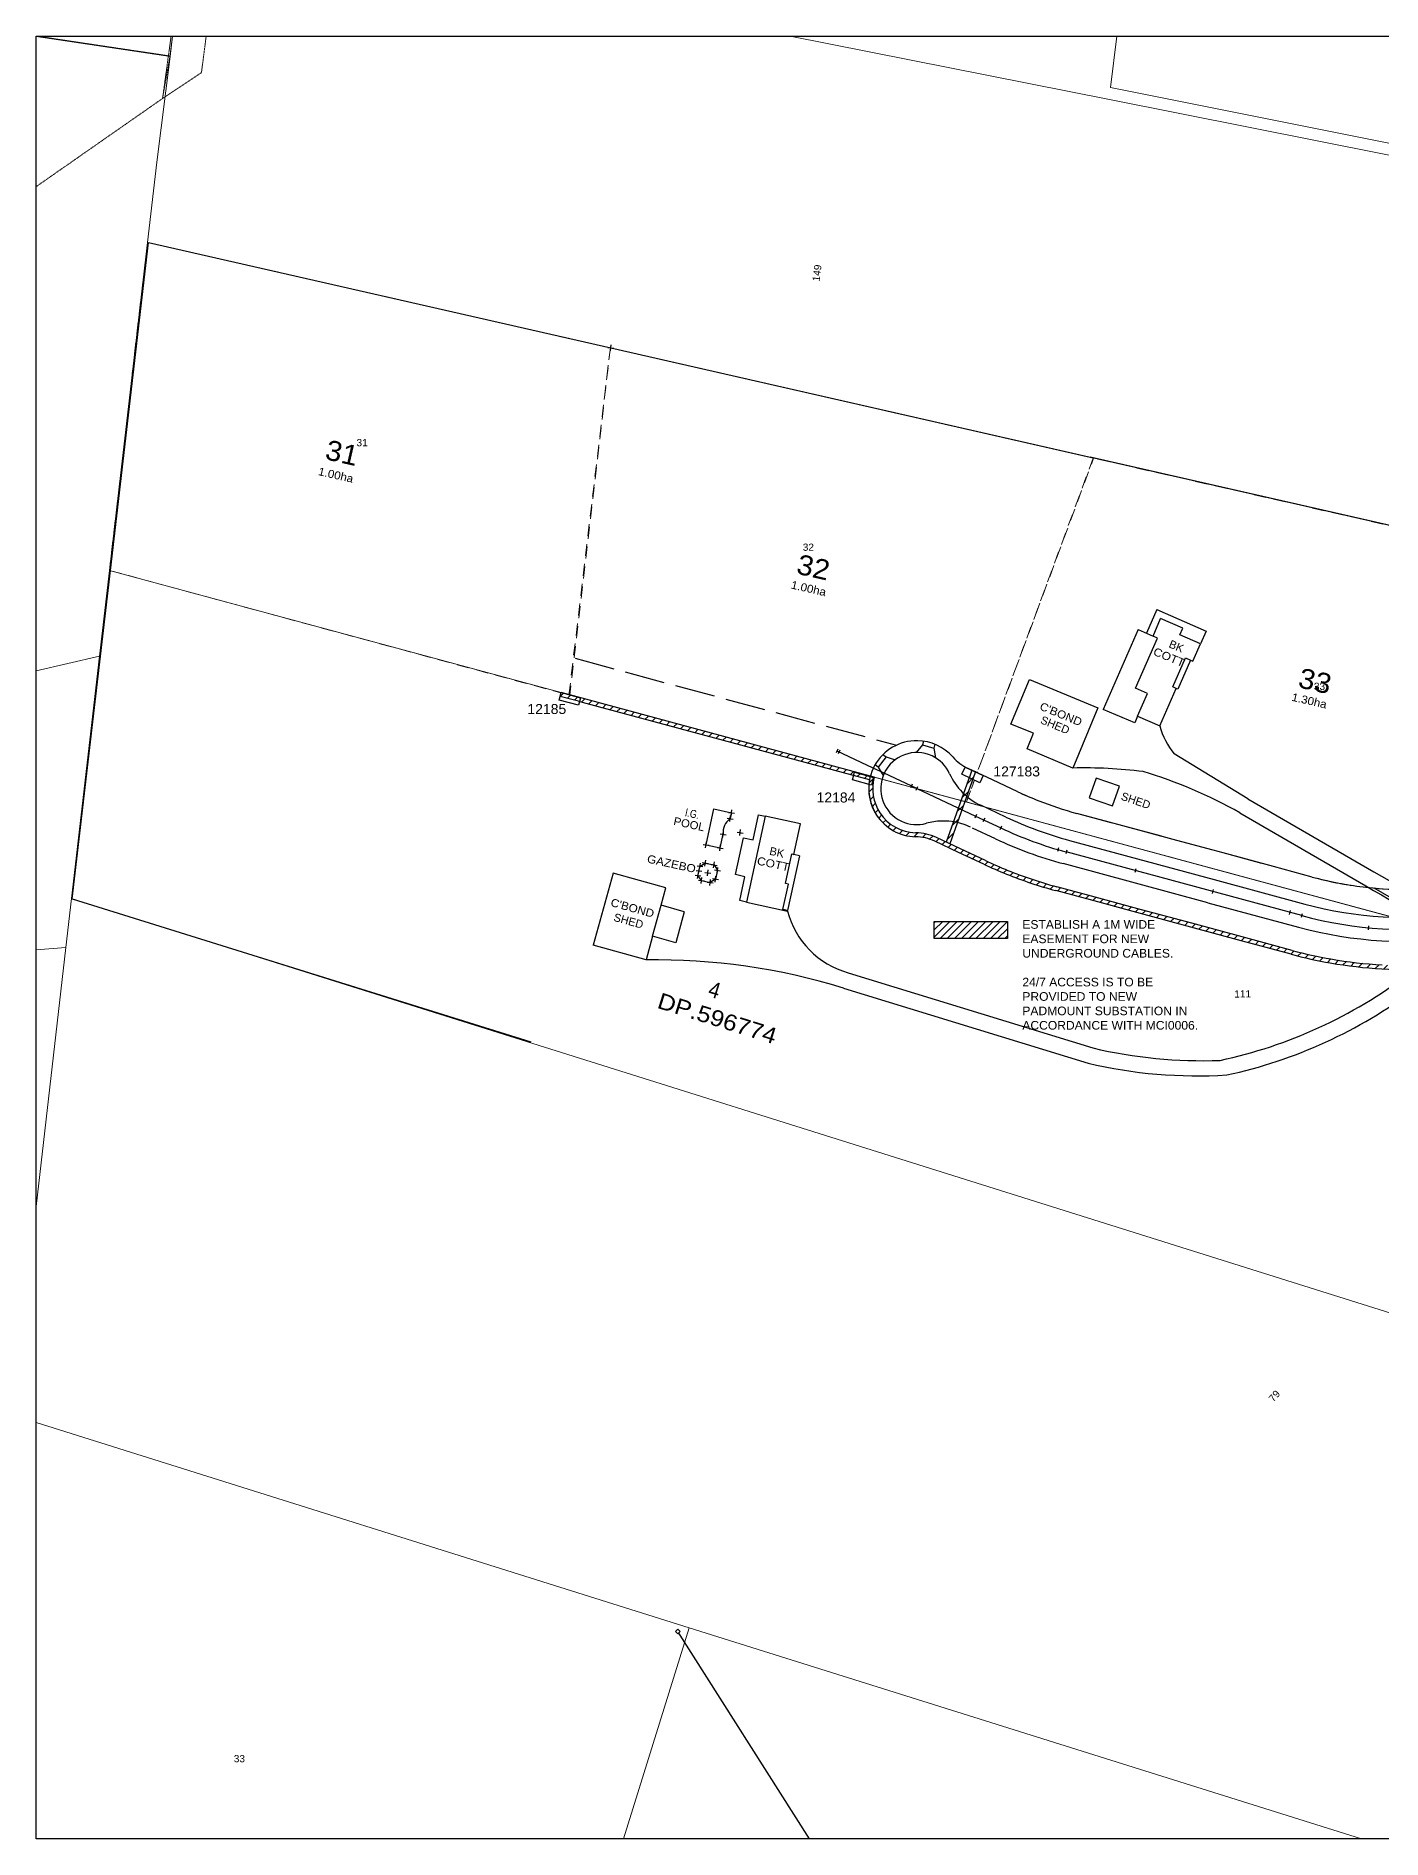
# Model space of a CAD drawing. Header units: metres. Extents: x 298182 to 303780, y 6252504 to 6254878.
# Drawn here: x 301948.2 to 302284.5, y 6252504.3 to 6252954.8 of the extents above; entities that cross this region are included whole.
import ezdxf
from ezdxf.enums import TextEntityAlignment as Align

# ---------------------------------------------------------------- set-up
doc = ezdxf.new("R2010")
doc.units = ezdxf.units.M
for name, pattern in [('Dash', [5, 3, -2]), ('HIDDEN', [0.375, 0.25, -0.125]), ('HIDDEN2', [0.1875, 0.125, -0.0625])]:
    doc.linetypes.add(name, pattern=pattern)
for name, color, linetype in [('_User Miscellaneous1', 7, 'Continuous'), ('_User Miscellaneous11', 7, 'Continuous'), ('_User Miscellaneous3', 7, 'Continuous'), ('_User Miscellaneous5', 7, 'Continuous'), ('_User Miscellaneous6', 7, 'Continuous'), ('_User Miscellaneous7', 7, 'Continuous'), ('_User Miscellaneous8', 7, 'Continuous'), ('_User Miscellaneous9', 7, 'Continuous'), ('Equip_LV_NEW', 7, 'Continuous'), ('Services_SP_EXT', 7, 'Continuous')]:
    doc.layers.add(name, color=color, linetype=linetype)
for name, color, linetype, lineweight in [('Cadastre Developer_SP_EXT', 7, 'Continuous', 5), ('Cadastre Land Parcels_SP_EXT', 7, 'Continuous', 5), ('Cadastre Other Property_SP_EXT', 7, 'HIDDEN', 5)]:
    doc.layers.add(name, color=color, linetype=linetype, lineweight=lineweight)
doc.styles.get("Standard").update_dxf_attribs({"font": 'arial.ttf'})

# ---------------------------------------------------------------- blocks, each defined once
blk = doc.blocks.new('CCP_EXT')
blk.add_wipeout([(0, 0.57), (0.57, 0), (0, -0.57), (-0.57, 0)])
blk.add_lwpolyline([(-0.57, 0), (0, 0.57), (0.57, 0), (0, -0.57), (-0.57, 0)])
at = {"flags": 1}
blk.add_attdef('Z', (0, 0), '', height=0.2, dxfattribs=at)
at = {"flags": 9}
for tag, p in [('CCP_TYPE', (0, 0)), ('CONSTRUCTED_VOLTAGE', (0, -0.2)), ('OPERATING_VOLTAGE', (0, -0.6)), ('ORIENTATION', (0, -0.8)), ('OWNED_BY', (0, -1)), ('STATE', (0, -1.8)), ('NO_PHASES', (0, -0.4)), ('USAGE', (0, -1.2)), ('LEGEND', (0, -1.4)), ('LIFE_SUPPORT', (0, -1.6)), ('NOTES', (0, -2))]:
    blk.add_attdef(tag, text='', height=0.2, dxfattribs=at).set_placement(p, align=Align.MIDDLE_LEFT)
blk = doc.blocks.new('*U122')
blk.add_wipeout([(3.89, 0.01), (0.75, -3.82), (-0.78, -2.56), (2.36, 1.27)])
at = {"lineweight": -3}
blk.add_lwpolyline([(3.89, 0.01), (0.75, -3.82), (-0.78, -2.56), (2.36, 1.27)], close=True, dxfattribs=at)
for tag, height, flags, p in [('ASSET_NUM', 2.5, 8, (2, 4)), ('STREET_CODE', 0.2, 9, (1.5, 2)), ('OWNED_BY', 0.2, 9, (1.5, 1.8)), ('OPERATED_BY', 0.2, 9, (1.5, 1.6)), ('STATE', 0.2, 9, (1.5, 1.2)), ('SUPPORT_TYPE', 0.2, 9, (1.5, 1)), ('SUBURB', 0.2, 9, (1.5, 0.2)), ('STREETNAME', 0.2, 9, (1.5, 0)), ('MAINTAINED_BY', 0.2, 9, (1.5, 1.4)), ('USAGE', 0.2, 9, (1.5, 0.8)), ('LEGEND', 0.2, 9, (1.5, 0.6)), ('PARENT', 0.2, 9, (1.5, 0.4)), ('Z', 0.2, 1, (1.5, -0.6)), ('LOCATION', 0.2, 9, (1.5, -0.2)), ('NOTES', 0.2, 9, (1.5, -0.4))]:
    blk.add_attdef(tag, text='', height=height, dxfattribs=dict(flags=flags)).set_placement(p, align=Align.MIDDLE_LEFT)
blk = doc.blocks.new('*U123')
blk.add_wipeout([(3.86, -0.46), (0.28, -3.88), (-1.09, -2.45), (2.49, 0.97)])
at = {"lineweight": -3}
blk.add_lwpolyline([(3.86, -0.46), (0.28, -3.88), (-1.09, -2.45), (2.49, 0.97)], close=True, dxfattribs=at)
for tag, height, flags, p in [('ASSET_NUM', 2.5, 8, (2, 4)), ('STREET_CODE', 0.2, 9, (1.5, 2)), ('OWNED_BY', 0.2, 9, (1.5, 1.8)), ('OPERATED_BY', 0.2, 9, (1.5, 1.6)), ('STATE', 0.2, 9, (1.5, 1.2)), ('SUPPORT_TYPE', 0.2, 9, (1.5, 1)), ('SUBURB', 0.2, 9, (1.5, 0.2)), ('STREETNAME', 0.2, 9, (1.5, 0)), ('MAINTAINED_BY', 0.2, 9, (1.5, 1.4)), ('USAGE', 0.2, 9, (1.5, 0.8)), ('LEGEND', 0.2, 9, (1.5, 0.6)), ('PARENT', 0.2, 9, (1.5, 0.4)), ('Z', 0.2, 1, (1.5, -0.6)), ('LOCATION', 0.2, 9, (1.5, -0.2)), ('NOTES', 0.2, 9, (1.5, -0.4))]:
    blk.add_attdef(tag, text='', height=height, dxfattribs=dict(flags=flags)).set_placement(p, align=Align.MIDDLE_LEFT)
blk = doc.blocks.new('*U124')
blk.add_wipeout([(0.39, 3.87), (3.87, 0.35), (2.47, -1.04), (-1.02, 2.48)])
at = {"lineweight": -3}
blk.add_lwpolyline([(0.39, 3.87), (3.87, 0.35), (2.47, -1.04), (-1.02, 2.48)], close=True, dxfattribs=at)
for tag, height, flags, p in [('ASSET_NUM', 2.5, 8, (2, 4)), ('STREET_CODE', 0.2, 9, (1.5, 2)), ('OWNED_BY', 0.2, 9, (1.5, 1.8)), ('OPERATED_BY', 0.2, 9, (1.5, 1.6)), ('STATE', 0.2, 9, (1.5, 1.2)), ('SUPPORT_TYPE', 0.2, 9, (1.5, 1)), ('SUBURB', 0.2, 9, (1.5, 0.2)), ('STREETNAME', 0.2, 9, (1.5, 0)), ('MAINTAINED_BY', 0.2, 9, (1.5, 1.4)), ('USAGE', 0.2, 9, (1.5, 0.8)), ('LEGEND', 0.2, 9, (1.5, 0.6)), ('PARENT', 0.2, 9, (1.5, 0.4)), ('Z', 0.2, 1, (1.5, -0.6)), ('LOCATION', 0.2, 9, (1.5, -0.2)), ('NOTES', 0.2, 9, (1.5, -0.4))]:
    blk.add_attdef(tag, text='', height=height, dxfattribs=dict(flags=flags)).set_placement(p, align=Align.MIDDLE_LEFT)

msp = doc.modelspace()

# ---------------------------------------------------------------- hatches: boundary and pattern name
at = {"layer": '_User Miscellaneous11', "linetype": 'Continuous'}
h = msp.add_hatch(dxfattribs=at)
h.set_pattern_fill('ANSI31', color=256, scale=0.4, angle=180)
h.set_pattern_definition([(225, (60470.7626, 1250635.2862), (0.8980256121, -0.8980256121), [])])
h.paths.add_polyline_path([(302190.9038, 6252733.53426), (302172.62651, 6252733.53426), (302172.62651, 6252729.27315), (302190.9038, 6252729.27315)])

# ---------------------------------------------------------------- linework, layer by layer
at = {"layer": '_User Miscellaneous1', "color": 7, "linetype": 'Continuous'}
for p, q in [((301966.7584, 6252821.20199), (301976.2985, 6252903.21901)), ((301976.2985, 6252903.21901), (302091.82625, 6252876.86298)), ((302091.08361, 6252876.96781), (302092.56889, 6252876.75815)), ((302091.72142, 6252876.12034), (302091.93108, 6252877.60562)), ((302091.82625, 6252876.86298), (302211.59601, 6252849.53919)), ((302091.82625, 6252876.86298), (302212.03766, 6252849.43844)), ((302338.36592, 6252820.61842), (302211.59601, 6252849.53919)), ((301957.2183, 6252739.18497), (301966.7584, 6252821.20199)), ((301957.2183, 6252739.18497), (302071.83724, 6252703.45794))]:
    msp.add_line(p, q, dxfattribs=at)
at = {"layer": '_User Miscellaneous1', "linetype": 'Continuous'}
msp.add_lwpolyline([(302172.62651, 6252733.53426), (302190.9038, 6252733.53426), (302190.9038, 6252729.27315), (302172.62651, 6252729.27315)], close=True, dxfattribs=at)
at = {"layer": '_User Miscellaneous11', "linetype": 'Continuous'}
for p, q in [((302178.73317, 6252750.77802), (302172.77349, 6252753.57307)), ((302179.15778, 6252751.6834), (302173.19811, 6252754.47845)), ((302185.00993, 6252747.83426), (302178.73317, 6252750.77802)), ((302185.43454, 6252748.73964), (302179.15778, 6252751.6834)), ((302211.65646, 6252738.90022), (302203.01324, 6252741.23661)), ((302211.91741, 6252739.86558), (302203.27419, 6252742.20196)), ((302224.20605, 6252735.5079), (302211.65646, 6252738.90022)), ((302224.46699, 6252736.47325), (302211.91741, 6252739.86558)), ((302237.01658, 6252733.08092), (302224.46699, 6252736.47325)), ((302236.75563, 6252732.11557), (302224.20605, 6252735.5079)), ((302249.30522, 6252728.72324), (302236.75563, 6252732.11557)), ((302249.56617, 6252729.68859), (302237.01658, 6252733.08092)), ((302261.8548, 6252725.33091), (302249.30522, 6252728.72324)), ((302262.11575, 6252726.29626), (302249.56617, 6252729.68859))]:
    msp.add_line(p, q, dxfattribs=at)
for centre, radius, start, end in [((302168.26077, 6252766.70151), 12, 213.3845714, 268.6088735), ((302168.26077, 6252766.70151), 11, 213.3845715, 268.6088735), ((302167.67812, 6252742.70858), 12, 64.8737134, 88.6088735), ((302167.67812, 6252742.70858), 13, 64.8737134, 88.6088735), ((302231.71756, 6252847.42541), 110, 244.8737134, 248.1023414), ((302231.71756, 6252847.42541), 109, 244.8737134, 248.1023414), ((302231.71756, 6252847.42541), 110, 248.1023414, 254.8736605), ((302231.71756, 6252847.42541), 109, 248.1023414, 254.8736604), ((302290.55912, 6252831.51972), 110, 254.8736605, 260.0823674), ((302290.55912, 6252831.51972), 109, 254.8736605, 260.0823674), ((302290.55912, 6252831.51972), 110, 260.0823674, 266.8536875), ((302290.55912, 6252831.51972), 109, 260.0823674, 266.8536875)]:
    msp.add_arc(centre, radius, start, end, dxfattribs=at)
at = {"layer": '_User Miscellaneous3', "color": 252, "linetype": 'Continuous'}
for p, q in [((302082.88298, 6252799.27994), (302092.53651, 6252796.67045)), ((302095.43257, 6252795.88761), (302105.08609, 6252793.27813)), ((302107.98215, 6252792.49528), (302117.63568, 6252789.8858)), ((302120.53174, 6252789.10295), (302130.18526, 6252786.49347)), ((302133.08132, 6252785.71063), (302142.73485, 6252783.10114)), ((302145.63091, 6252782.3183), (302155.28444, 6252779.70881)), ((302158.1805, 6252778.92597), (302163.1823, 6252777.57391)), ((302187.22546, 6252768.88551), (302181.1411, 6252771.73903)), ((302193.50222, 6252765.94174), (302187.22546, 6252768.88551)), ((302216.87543, 6252758.20728), (302208.23221, 6252760.54366)), ((302178.73317, 6252750.77802), (302172.77349, 6252753.57307)), ((302229.42501, 6252754.81495), (302219.77148, 6252757.42443)), ((302241.9746, 6252751.42262), (302232.32107, 6252754.03211)), ((302185.00993, 6252747.83426), (302178.73317, 6252750.77802)), ((302254.52419, 6252748.0303), (302244.87066, 6252750.63978)), ((302267.07377, 6252744.63797), (302257.42024, 6252747.24745)), ((302211.65646, 6252738.90022), (302203.01324, 6252741.23661)), ((302224.20605, 6252735.5079), (302211.65646, 6252738.90022)), ((302236.75563, 6252732.11557), (302224.20605, 6252735.5079)), ((302249.30522, 6252728.72324), (302236.75563, 6252732.11557)), ((302261.8548, 6252725.33091), (302252.20128, 6252727.94039))]:
    msp.add_line(p, q, dxfattribs=at)
at = {"layer": '_User Miscellaneous3', "linetype": 'Continuous'}
for p, q in [((302219.77148, 6252757.42443), (302208.23221, 6252760.54366)), ((302178.73317, 6252750.77802), (302172.77349, 6252753.57307)), ((302232.32107, 6252754.03211), (302219.77148, 6252757.42443)), ((302244.87066, 6252750.63978), (302232.32107, 6252754.03211)), ((302185.00993, 6252747.83426), (302178.73317, 6252750.77802)), ((302257.42024, 6252747.24745), (302244.87066, 6252750.63978)), ((302267.07377, 6252744.63797), (302257.42024, 6252747.24745)), ((302211.65646, 6252738.90022), (302203.01324, 6252741.23661)), ((302224.20605, 6252735.5079), (302211.65646, 6252738.90022)), ((302236.75563, 6252732.11557), (302224.20605, 6252735.5079)), ((302249.30522, 6252728.72324), (302236.75563, 6252732.11557)), ((302261.8548, 6252725.33091), (302249.30522, 6252728.72324))]:
    msp.add_line(p, q, dxfattribs=at)
for centre, radius, start, end in [((302168.26077, 6252766.70151), 12, 165.6380885, 213.3845715), ((302231.71756, 6252847.42541), 90, 248.5074624, 254.8736605), ((302168.26077, 6252766.70151), 12, 213.3845715, 268.6088735), ((302167.67812, 6252742.70858), 12, 64.8737134, 88.6088735), ((302231.71756, 6252847.42541), 110, 244.8737134, 248.1023414), ((302231.71756, 6252847.42541), 110, 248.1023414, 254.8736605), ((302290.55912, 6252831.51972), 90, 254.8736605, 263.1497175), ((302290.92708, 6252835.51756), 94.01326, 263.2176742, 271.1405916), ((302290.55912, 6252831.51972), 110, 254.8736605, 260.0823675), ((302290.55912, 6252831.51972), 110, 260.0823675, 266.8536874), ((302290.55912, 6252831.51972), 110, 266.8536875, 273.6250065)]:
    msp.add_arc(centre, radius, start, end, dxfattribs=at)
at = {"layer": '_User Miscellaneous3', "color": 252, "linetype": 'Continuous'}
for centre, radius, start, end in [((302231.71756, 6252847.42541), 90, 244.8737134, 246.5976034), ((302231.71756, 6252847.42541), 90, 248.5074625, 254.8736605), ((302168.26077, 6252766.70151), 12, 213.3845714, 268.6088735), ((302167.67812, 6252742.70858), 12, 64.8737134, 88.6088735), ((302231.71756, 6252847.42541), 110, 244.8737134, 248.1023414), ((302231.71756, 6252847.42541), 110, 248.1023414, 254.8736605), ((302290.55912, 6252831.51972), 90, 254.8736605, 261.2398585), ((302290.55912, 6252831.51972), 90, 263.1497175, 269.5159154), ((302290.55912, 6252831.51972), 110, 254.8736605, 260.0823674), ((302290.55912, 6252831.51972), 110, 260.0823674, 266.8536875)]:
    msp.add_arc(centre, radius, start, end, dxfattribs=at)
at = {"layer": '_User Miscellaneous6', "color": 252, "linetype": 'Continuous'}
for p, q in [((302228.23233, 6252811.47848), (302225.68682, 6252805.56273)), ((302227.30778, 6252804.85171), (302229.20505, 6252809.26096)), ((302228.23233, 6252811.47848), (302240.5692, 6252806.06696)), ((302234.75462, 6252806.82666), (302229.20505, 6252809.26096)), ((302223.60063, 6252806.47783), (302214.83607, 6252786.49685)), ((302222.93928, 6252791.84063), (302228.43051, 6252804.35923)), ((302223.60063, 6252806.47783), (302227.30778, 6252804.85171)), ((302228.43051, 6252804.35923), (302227.30778, 6252804.85171)), ((302234.0155, 6252805.14164), (302234.75462, 6252806.82666)), ((302239.17129, 6252802.88008), (302234.0155, 6252805.14164)), ((302240.5692, 6252806.06696), (302239.17129, 6252802.88008)), ((302232.24797, 6252792.12531), (302235.43345, 6252799.38738)), ((302236.71553, 6252798.825), (302233.53005, 6252791.56293)), ((302235.43345, 6252799.38738), (302236.71553, 6252798.825)), ((302236.71553, 6252798.825), (302237.2833, 6252798.57595)), ((302237.2833, 6252798.57595), (302239.17129, 6252802.88008)), ((302191.76461, 6252782.84317), (302196.4555, 6252793.96434)), ((302196.4555, 6252793.96434), (302213.53232, 6252786.89159)), ((302225.9247, 6252790.53109), (302222.93928, 6252791.84063)), ((302223.43416, 6252784.8533), (302225.9247, 6252790.53109)), ((302228.98399, 6252782.41889), (302233.08132, 6252791.75977)), ((302233.08132, 6252791.75977), (302232.24797, 6252792.12531)), ((302233.53005, 6252791.56293), (302233.08132, 6252791.75977)), ((302213.53232, 6252786.89159), (302207.269, 6252771.85599)), ((302222.73459, 6252783.18171), (302214.83607, 6252786.49685)), ((302197.46749, 6252780.54858), (302191.76461, 6252782.84317)), ((302223.43416, 6252784.8533), (302222.73459, 6252783.18171)), ((302223.43416, 6252784.8533), (302228.98399, 6252782.41889)), ((302195.8352, 6252776.67874), (302197.46749, 6252780.54858)), ((302207.269, 6252771.85599), (302195.8352, 6252776.67874)), ((302213.08165, 6252769.30989), (302211.33886, 6252764.46137)), ((302218.94193, 6252767.30749), (302213.08165, 6252769.30989)), ((302217.19913, 6252762.45897), (302218.94193, 6252767.30749)), ((302211.33886, 6252764.46137), (302217.19913, 6252762.45897)), ((302115.61109, 6252752.66034), (302117.57437, 6252761.64842)), ((302117.57437, 6252761.64842), (302121.97072, 6252760.68812)), ((302120.90798, 6252759.3275), (302122.39325, 6252759.11784)), ((302121.22808, 6252760.79294), (302122.71335, 6252760.58329)), ((302121.54579, 6252758.48003), (302121.75544, 6252759.96531)), ((302121.97072, 6252760.68812), (302121.65061, 6252759.22267)), ((302121.86589, 6252759.94548), (302122.07554, 6252761.43075)), ((302130.38089, 6252759.82799), (302125.69623, 6252738.38122)), ((302127.34523, 6252753.89673), (302128.72017, 6252760.19131)), ((302128.72017, 6252760.19131), (302130.38089, 6252759.82799)), ((302139.18325, 6252757.90482), (302130.38089, 6252759.82799)), ((302119.12816, 6252751.8921), (302119.87506, 6252755.31148)), ((302119.13243, 6252755.41631), (302120.6177, 6252755.20665)), ((302119.77024, 6252754.56884), (302119.97989, 6252756.05411)), ((302122.99456, 6252745.22542), (302125.00052, 6252754.40889)), ((302123.40739, 6252755.83423), (302124.89267, 6252755.62457)), ((302124.0452, 6252754.98676), (302124.25486, 6252756.47204)), ((302125.00052, 6252754.40889), (302127.34523, 6252753.89673)), ((302137.51873, 6252750.28449), (302139.18325, 6252757.90482)), ((302114.86845, 6252752.76517), (302116.35373, 6252752.55551)), ((302115.50626, 6252751.9177), (302115.71592, 6252753.40298)), ((302115.61109, 6252752.66034), (302119.12816, 6252751.8921)), ((302118.38553, 6252751.99693), (302119.8708, 6252751.78727)), ((302119.02334, 6252751.14946), (302119.23299, 6252752.63474)), ((302135.42548, 6252743.04442), (302137.03025, 6252750.39119)), ((302138.97441, 6252749.96653), (302135.98253, 6252736.26948)), ((302137.03025, 6252750.39119), (302137.51873, 6252750.28449)), ((302138.97441, 6252749.96653), (302137.51873, 6252750.28449)), ((302092.41961, 6252745.61887), (302087.42985, 6252727.5715)), ((302105.59943, 6252741.95353), (302092.41961, 6252745.61887)), ((302112.8472, 6252745.10493), (302114.33247, 6252744.89527)), ((302113.10327, 6252746.27729), (302114.58855, 6252746.06763)), ((302113.35935, 6252747.44965), (302114.84463, 6252747.23999)), ((302113.485, 6252744.25746), (302113.69466, 6252745.74274)), ((302113.58983, 6252745.0001), (302114.10199, 6252747.34482)), ((302114.4621, 6252743.74505), (302113.58983, 6252745.0001)), ((302113.74108, 6252745.42982), (302113.95074, 6252746.9151)), ((302113.99716, 6252746.60218), (302114.20682, 6252748.08746)), ((302114.10199, 6252747.34482), (302115.41813, 6252748.12185)), ((302114.67549, 6252748.22668), (302116.16077, 6252748.01703)), ((302115.29168, 6252745.79927), (302116.77695, 6252745.58962)), ((302115.3133, 6252747.37922), (302115.52296, 6252748.86449)), ((302115.41813, 6252748.12185), (302117.60653, 6252747.64384)), ((302115.92949, 6252744.95181), (302116.13914, 6252746.43708)), ((302116.86389, 6252747.74867), (302118.34917, 6252747.53901)), ((302117.5017, 6252746.9012), (302117.71136, 6252748.38648)), ((302117.60653, 6252747.64384), (302118.46172, 6252746.31063)), ((302117.71909, 6252746.41546), (302119.20436, 6252746.2058)), ((302117.87888, 6252743.37959), (302118.08854, 6252744.86487)), ((302118.46172, 6252746.31063), (302117.98371, 6252744.12223)), ((302118.35689, 6252745.56799), (302118.56655, 6252747.05327)), ((302125.33927, 6252744.71326), (302122.99456, 6252745.22542)), ((302124.03539, 6252738.74401), (302125.33927, 6252744.71326)), ((302104.3919, 6252737.56669), (302105.59943, 6252741.95353)), ((302113.71946, 6252743.84988), (302115.20474, 6252743.64022)), ((302114.35727, 6252743.00241), (302114.56693, 6252744.48769)), ((302114.4621, 6252743.74505), (302116.6505, 6252743.26704)), ((302115.90786, 6252743.37186), (302117.39314, 6252743.16221)), ((302116.54567, 6252742.5244), (302116.75533, 6252744.00967)), ((302117.98371, 6252744.12223), (302116.6505, 6252743.26704)), ((302117.24107, 6252744.22706), (302118.72635, 6252744.0174)), ((302134.81995, 6252736.52343), (302136.20705, 6252742.8737)), ((302136.20705, 6252742.8737), (302135.42548, 6252743.04442)), ((302102.23676, 6252729.81723), (302104.3919, 6252737.56669)), ((302110.17253, 6252735.95908), (302104.3919, 6252737.56669)), ((302110.17253, 6252735.95908), (302108.01738, 6252728.20963)), ((302125.69623, 6252738.38122), (302124.03539, 6252738.74401)), ((302125.69623, 6252738.38122), (302135.95436, 6252736.14052)), ((302135.98253, 6252736.26948), (302134.81995, 6252736.52343)), ((302135.95436, 6252736.14052), (302135.98253, 6252736.26948)), ((302100.60968, 6252723.90616), (302087.42985, 6252727.5715)), ((302102.23676, 6252729.81723), (302100.60968, 6252723.90616)), ((302108.01738, 6252728.20963), (302102.23676, 6252729.81723))]:
    msp.add_line(p, q, dxfattribs=at)
msp.add_arc((302124.15003, 6252755.7294), 4.29535, 125.5835425, 185.5835424, dxfattribs=at)
at = {"layer": '_User Miscellaneous7', "color": 7, "linetype": 'Continuous'}
for p, q in [((302190.52992, 6252759.60412), (302184.25316, 6252762.54789)), ((302187.98223, 6252754.17188), (302182.21522, 6252756.87657)), ((302206.40557, 6252753.78619), (302242.5927, 6252744.00431)), ((302241.02701, 6252738.21219), (302204.83988, 6252747.99408)), ((302242.5927, 6252744.00431), (302265.24713, 6252737.8805)), ((302241.02701, 6252738.21219), (302263.68144, 6252732.08838))]:
    msp.add_line(p, q, dxfattribs=at)
for centre, radius, start, end in [((302168.26873, 6252766.73094), 9, 64.8747335, 244.8726944), ((302168.26873, 6252766.73094), 9, 24.3379115, 64.8747335), ((302191.047, 6252777.03387), 16, 204.3379115, 244.8737134), ((302168.26873, 6252766.73094), 9, 244.8726944, 285.4095154), ((302174.91163, 6252742.62966), 16, 64.8737134, 105.4095154), ((302231.71756, 6252847.42541), 97, 244.8737134, 254.8736605), ((302231.71756, 6252847.42541), 103, 244.8737134, 254.8736605), ((302290.55912, 6252831.51972), 97, 254.8736605, 278.3423995), ((302290.55912, 6252831.51972), 103, 254.8736605, 278.3423995)]:
    msp.add_arc(centre, radius, start, end, dxfattribs=at)
at = {"layer": '_User Miscellaneous8', "color": 252, "linetype": 'Continuous'}
for p, q in [((302169.66432, 6252777.64205), (302168.11146, 6252775.72956)), ((302169.91956, 6252778.58631), (302169.66432, 6252777.64205)), ((302169.66432, 6252777.64205), (302172.56038, 6252776.8592)), ((302172.81562, 6252777.80346), (302172.56038, 6252776.8592)), ((302172.56038, 6252776.8592), (302172.93822, 6252774.42482)), ((302158.6411, 6252772.05155), (302157.84283, 6252772.65688)), ((302160.61226, 6252774.62895), (302158.6411, 6252772.05155)), ((302158.6411, 6252772.05155), (302159.86905, 6252769.96288)), ((302159.81923, 6252775.2303), (302160.61226, 6252774.62895)), ((302160.61226, 6252774.62895), (302162.89016, 6252773.94696)), ((302251.02157, 6252764.13799), (302232.62517, 6252775.37713)), ((302251.02157, 6252764.13799), (302282.51266, 6252745.92672)), ((302249.01911, 6252760.67531), (302280.51019, 6252742.46404)), ((302291.82922, 6252736.52821), (302282.58595, 6252741.87359)), ((302151.11426, 6252720.71973), (302212.2609, 6252701.92258)), ((302149.9389, 6252716.89631), (302211.08554, 6252698.09917))]:
    msp.add_line(p, q, dxfattribs=at)
for centre, radius, start, end in [((302248.21769, 6252787.90204), 20, 195.9118044, 218.7736535), ((302210.14241, 6252651.89039), 120, 82.9746834, 91.3720865), ((302190.15284, 6252656.1059), 120, 60.6231155, 73.2086285), ((302354.15614, 6252866.20644), 140, 239.2202554, 253.5071874), ((302354.46995, 6252861.33352), 140, 238.1104174, 252.8625285), ((302156.88911, 6252741.55898), 21.62459, 194.5111954, 254.5111955), ((302103.03842, 6252563.9246), 160, 72.9546844, 90.8697644), ((302218.85913, 6252816.13372), 120, 282.1212835, 307.0070335), ((302220.52198, 6252812.49573), 120, 282.1212835, 307.0070335), ((302239.74944, 6252818.73175), 120, 256.7576085, 272.0571265), ((302238.40514, 6252814.94796), 120, 256.8404594, 273.4946574)]:
    msp.add_arc(centre, radius, start, end, dxfattribs=at)
at = {"layer": '_User Miscellaneous9', "color": 252, "linetype": 'Continuous'}
for p, q in [((302148.58344, 6252776.55229), (302148.15581, 6252775.64834)), ((302157.40907, 6252771.82405), (302148.36953, 6252776.10036)), ((302149.03849, 6252776.33702), (302148.61086, 6252775.43307)), ((302160.12036, 6252770.55247), (302157.40907, 6252771.82405)), ((302160.33252, 6252771.00523), (302159.90791, 6252770.09985)), ((302168.26873, 6252766.73094), (302160.12036, 6252770.55247)), ((302167.13098, 6252767.81679), (302166.70636, 6252766.91142)), ((302168.48089, 6252767.18369), (302168.05628, 6252766.27832)), ((302168.26873, 6252766.73094), (302182.97932, 6252759.83176)), ((302183.19141, 6252760.28455), (302182.76679, 6252759.37918)), ((302182.97932, 6252759.83176), (302189.25608, 6252756.888)), ((302185.23846, 6252759.3245), (302184.81384, 6252758.41912)), ((302189.46837, 6252757.3407), (302189.04375, 6252756.43532)), ((302203.71789, 6252751.94626), (302203.43649, 6252750.98667)), ((302205.75299, 6252751.37287), (302205.49204, 6252750.40751)), ((302264.46429, 6252734.98444), (302205.62273, 6252750.89013)), ((302223.00867, 6252746.70842), (302222.74772, 6252745.74306)), ((302242.31573, 6252741.48945), (302242.05478, 6252740.5241)), ((302261.62278, 6252736.27048), (302261.36183, 6252735.30513)), ((302264.5951, 6252735.46702), (302264.33416, 6252734.50167)), ((302281.14154, 6252732.4664), (302281.0469, 6252731.47089))]:
    msp.add_line(p, q, dxfattribs=at)
for centre, start, end in [((302231.71756, 6252847.42541), 244.8737134, 254.8736605), ((302290.55912, 6252831.51972), 254.8736605, 278.3423995)]:
    msp.add_arc(centre, 100, start, end, dxfattribs=at)
at = {"layer": 'Cadastre Developer_SP_EXT', "linetype": 'Dash'}
for points in [[(301976.02844, 6252903.21941), (301966.51944, 6252821.25637), (302081.33929, 6252790.10768), (302091.68893, 6252876.84798), (301976.02844, 6252903.21941)], [(302091.68893, 6252876.84798), (302081.59424, 6252790.15736), (302180.65611, 6252763.38589), (302212.4538, 6252849.28392), (302091.68893, 6252876.84798)], [(302212.3697, 6252849.3319), (302180.65611, 6252763.38589), (302623.02941, 6252643.83436), (302623.61243, 6252648.41542), (302314.46542, 6252731.86243), (302338.35441, 6252820.60642), (302212.3697, 6252849.3319)]]:
    msp.add_lwpolyline(points, close=True, dxfattribs=at)
at = {"layer": 'Cadastre Land Parcels_SP_EXT', "linetype": 'Continuous'}
for p, q in [((301966.51942, 6252821.25638), (301964.02641, 6252799.79243)), ((302623.02944, 6252643.83439), (301966.51942, 6252821.25638)), ((301964.02641, 6252799.79243), (301957.02437, 6252739.24237)), ((301957.02437, 6252739.24237), (302288.34139, 6252635.18742))]:
    msp.add_line(p, q, dxfattribs=at)
for points in [[(301948.17016, 6252954.68581), (301981.66537, 6252949.69439), (301982.30347, 6252954.77239)], [(301948.17016, 6252796.12415), (301964.02641, 6252799.79243), (301966.51942, 6252821.25638), (301976.02843, 6252903.21942), (301978.3544, 6252923.25838), (301981.66537, 6252949.69439), (301948.17016, 6252954.68581)], [(301982.30347, 6252954.77239), (301981.66537, 6252949.69439), (301978.3544, 6252923.25838), (301976.02843, 6252903.21942), (302338.35443, 6252820.60642), (302636.60643, 6252752.56443), (302649.15937, 6252852.80137), (302216.40639, 6252938.90544), (302136.66359, 6252954.77239)], [(302136.66359, 6252954.77239), (302216.40639, 6252938.90544), (302649.15937, 6252852.80137), (302649.47737, 6252855.34941), (302216.66538, 6252941.93039), (302218.28457, 6252954.77239)], [(302218.28457, 6252954.77239), (302216.66538, 6252941.93039), (302649.47737, 6252855.34941), (302649.9064, 6252858.78343), (302436.00641, 6252901.31444), (302442.67916, 6252954.77239)], [(301948.17016, 6252726.43992), (301955.60637, 6252727.05741), (301957.02437, 6252739.24237), (301964.02641, 6252799.79243), (301948.17016, 6252796.12415)], [(302581.74019, 6252504.26862), (302608.0234, 6252534.85137), (302288.34139, 6252635.18742), (301957.02437, 6252739.24237), (301955.60637, 6252727.05741), (301948.17016, 6252662.3015)], [(301948.17016, 6252662.3015), (301955.60637, 6252727.05741), (301948.17016, 6252726.43992)], [(302095, 6252504.26862), (302111.40241, 6252557.05537), (301948.17016, 6252608.31875)], [(301948.17016, 6252608.31875), (302111.40241, 6252557.05537), (302279.37546, 6252504.26862)], [(302279.37546, 6252504.26862), (302111.40241, 6252557.05537), (302095, 6252504.26862)]]:
    msp.add_lwpolyline(points, dxfattribs=at)
msp.add_lwpolyline([(302338.35443, 6252820.60642), (301976.02843, 6252903.21942), (301966.51942, 6252821.25638), (302623.02944, 6252643.83439), (302623.61243, 6252648.41541), (302314.4654, 6252731.86244), (302338.35443, 6252820.60642)], close=True, dxfattribs=at)
at = {"layer": 'Cadastre Other Property_SP_EXT', "linetype": 'HIDDEN2'}
for points in [[(301948.17016, 6252917.12795), (301979.78426, 6252939.17587), (301981.64172, 6252949.77642), (301948.17016, 6252954.77239)], [(301948.17016, 6252954.77239), (301981.64172, 6252949.77642), (301982.25697, 6252954.77239)], [(301981.92478, 6252954.77239), (301979.78426, 6252939.17587), (301989.50273, 6252945.63971), (301990.69515, 6252954.77239)]]:
    msp.add_lwpolyline(points, dxfattribs=at)
at = {"layer": 'Services_SP_EXT'}
msp.add_lwpolyline([(302141.43235, 6252504.26862), (302108.55355, 6252556.11481)], dxfattribs=at)

# ---------------------------------------------------------------- texts
at = {"layer": '_User Miscellaneous11', "linetype": 'Continuous', "insert": (302194.6557, 6252733.86595), "char_height": 2.16, "width": 46.2100802, "attachment_point": 1}
msp.add_mtext('ESTABLISH A 1M WIDE EASEMENT FOR NEW UNDERGROUND CABLES.\\P\\P24/7 ACCESS IS TO BE PROVIDED TO NEW PADMOUNT SUBSTATION IN ACCORDANCE WITH MCI0006.', dxfattribs=at)
at = {"layer": '_User Miscellaneous5', "color": 252}
for s, height, rotation, width, p, p2 in [('31', 5, 347.1486969, 1.045764, (302020.11965, 6252849.10247), (302028.04112, 6252847.2953)), ('1.00ha', 2, 347.1486981, 1.041459, (302018.54252, 6252845.09942), (302027.21958, 6252843.11987)), ('32', 5, 347.1486969, 1.045764, (302137.91773, 6252820.50393), (302145.8392, 6252818.69675)), ('1.00ha', 2, 347.1486981, 1.041459, (302136.69287, 6252816.76616), (302145.36993, 6252814.78661)), ('33', 5, 347.1486969, 1.045764, (302263.29825, 6252792.09512), (302271.21973, 6252790.28794)), ('1.30ha', 2, 347.1486982, 1.041459, (302261.80832, 6252788.70979), (302270.48538, 6252786.73023)), ('4', 4, 342.68762, 0.884877, (302115.84444, 6252714.92341), (302118.46986, 6252714.10506)), ('DP.596774', 4, 342.6876111, 1.099715, (302103.1524, 6252711.98977), (302132.50931, 6252702.83915))]:
    msp.add_text(s, height=height, rotation=rotation, dxfattribs=dict(at, width=width)).set_placement(p, p2, align=Align.FIT)
at = {"layer": '_User Miscellaneous6', "color": 252}
for s, rotation, width, p, p2 in [('BK', 337.5020695, 0.986008, (302231.0739, 6252802.0986), (302234.46921, 6252800.69237)), ('COTT', 337.5020617, 1.078328, (302227.16512, 6252800.2198), (302234.74104, 6252797.08207)), ("C'BOND", 337.5020635, 1.04721, (302198.78398, 6252786.53695), (302209.0623, 6252782.27997)), ('SHED', 337.5020605, 0.969389, (302198.97833, 6252783.13375), (302205.93063, 6252780.25431)), ('SHED', 341.1350896, 0.969389, (302219.12846, 6252764.00141), (302226.24924, 6252761.56829)), ('POOL', 347.6753716, 1.011079, (302107.34197, 6252757.71357), (302115.01105, 6252756.03799)), ('I.G.', 347.6753729, 0.782977, (302110.21753, 6252759.87914), (302113.6613, 6252759.12673)), ('GAZEBO', 347.6753752, 1.060639, (302100.7249, 6252748.28826), (302112.79028, 6252745.65215)), ('COTT', 347.6753767, 1.078328, (302128.18919, 6252747.79113), (302136.20021, 6252746.04084)), ('BK', 347.6753678, 0.986008, (302131.30748, 6252750.23674), (302134.89779, 6252749.45231)), ("C'BOND", 344.4587311, 1.04721, (302091.59521, 6252737.42919), (302102.31346, 6252734.44844)), ('SHED', 344.4587262, 0.969389, (302092.36096, 6252733.7148), (302099.61083, 6252731.69861))]:
    msp.add_text(s, height=2, rotation=rotation, dxfattribs=dict(at, width=width)).set_placement(p, p2, align=Align.FIT)
at = {"layer": 'Cadastre Developer_SP_EXT'}
for s, p in [('31', (302028.25498, 6252852.27594)), ('32', (302139.77716, 6252826.15201)), ('33', (302267.51426, 6252791.38015))]:
    msp.add_text(s, height=1.8, dxfattribs=at).set_placement(p)
at = {"layer": 'Cadastre Land Parcels_SP_EXT'}
for s, rotation, p in [('149', 82.882042, (302143.96006, 6252893.37522)), ('111', 0.481269, (302247.63241, 6252714.51822)), ('79', 49.323418, (302257.41103, 6252613.29782))]:
    msp.add_text(s, height=1.8, rotation=rotation, dxfattribs=at).set_placement(p)
msp.add_text('33', height=1.8, dxfattribs=at).set_placement((301997.58196, 6252523.43509))

# ---------------------------------------------------------------- next in the draw order: block references
at = {"layer": 'Equip_LV_NEW'}
ref = msp.add_blockref('*U124', (302082.09181, 6252791.08238), dxfattribs=dict(at, rotation=210.1163740367476))
ref.add_attrib('ASSET_NUM', '12185', dxfattribs={"layer": '0', "height": 2.5}).set_placement((302070.95961, 6252786.61883), align=Align.MIDDLE_LEFT)
ref = msp.add_blockref('*U123', (302154.3204, 6252767.28303), dxfattribs=dict(at, rotation=121.2270621607078))
ref.add_attrib('ASSET_NUM', '12184', dxfattribs={"layer": '0', "height": 2.5}).set_placement((302143.22739, 6252764.50658), align=Align.MIDDLE_LEFT)
ref = msp.add_blockref('*U122', (302183.04106, 6252771.97457), dxfattribs=dict(at, rotation=284.2449345357545))
ref.add_attrib('ASSET_NUM', '127183', dxfattribs={"layer": '0', "height": 2.5}).set_placement((302187.41021, 6252771.02034), align=Align.MIDDLE_LEFT)
at = {"layer": 'Services_SP_EXT'}
msp.add_blockref('CCP_EXT', (302108.55357, 6252556.11483), dxfattribs=at)

# ---------------------------------------------------------------- next in the draw order: hatches: boundary and pattern name
at = {"layer": '_User Miscellaneous11', "linetype": 'Continuous'}
h = msp.add_hatch(dxfattribs=at)
h.set_pattern_fill('ANSI31', color=256, scale=0.5, angle=180)
h.paths.add_polyline_path([(302329.5624, 6252724.08645, 0.036126816), (302316.43873, 6252724.58185, 0.027784924), (302306.37376, 6252723.67308, -0.02058642), (302297.45076, 6252722.7378, -0.029554053), (302284.57655, 6252722.68402, -0.029554057), (302271.7858, 6252724.14857, -0.022731188), (302262.11575, 6252726.29626), (302262.11575, 6252726.29626), (302249.56617, 6252729.68859), (302237.01658, 6252733.08092), (302224.46699, 6252736.47325), (302211.91741, 6252739.86558), (302203.27419, 6252742.20196, -0.02955405), (302191.06602, 6252746.2896, -0.014088465), (302185.43455, 6252748.73963), (302179.15778, 6252751.6834), (302173.19811, 6252754.47845, 0.103936031), (302167.99372, 6252755.70475, -0.245735993), (302159.07582, 6252760.64869, -0.215620688), (302157.64998, 6252769.60169), (302079.43604, 6252790.74639), (302079.17506, 6252789.78104), (302156.46148, 6252768.88709, 0.19383031), (302158.24082, 6252760.09844, 0.245735986), (302167.96944, 6252754.70505, -0.103936033), (302172.77349, 6252753.57307), (302172.77349, 6252753.57307), (302178.73317, 6252750.77802), (302185.00993, 6252747.83426, 0.014088465), (302190.69307, 6252745.36175, 0.02955405), (302203.01324, 6252741.23661), (302211.65646, 6252738.90022), (302224.20605, 6252735.5079), (302236.75563, 6252732.11557), (302249.30522, 6252728.72324), (302261.8548, 6252725.33091, 0.022731188), (302271.61357, 6252723.16352, 0.029554057), (302284.52167, 6252721.68553, 0.029554053), (302297.51399, 6252721.7398, 0.02058642), (302306.51885, 6252722.68366, -0.027784924), (302316.47321, 6252723.58245, -0.036126816), (302329.45267, 6252723.09249), (302623.02944, 6252643.83439), (302623.15682, 6252644.8358)])
h.paths.add_polyline_path([(302316.07656, 6252741.17638), (302316.07656, 6252743.60376), (302315.07656, 6252743.60376), (302315.07656, 6252741.32736), (302309.75438, 6252724.10431, -0.002985117), (302310.83528, 6252724.21515)], flags=17)
h.paths.add_polyline_path([(302182.97196, 6252770.98284), (302182.02969, 6252771.31767), (302175.63908, 6252753.33364), (302176.54874, 6252752.90702)], flags=17)

# ---------------------------------------------------------------- next in the draw order: linework, layer by layer
at = {"layer": '_User Miscellaneous1', "linetype": 'Continuous'}
msp.add_line((302182.02969, 6252771.31767), (302182.97196, 6252770.98284), dxfattribs=at)
at = {"layer": '_User Miscellaneous11', "linetype": 'Continuous'}
for p, q in [((302079.17506, 6252789.78104), (302079.43604, 6252790.74639)), ((302156.46148, 6252768.88709), (302079.17506, 6252789.78104)), ((302157.64998, 6252769.60169), (302079.43604, 6252790.74639)), ((302182.02969, 6252771.31767), (302175.63908, 6252753.33364)), ((302182.97196, 6252770.98284), (302176.54874, 6252752.90702))]:
    msp.add_line(p, q, dxfattribs=at)
at = {"layer": '_User Miscellaneous11', "color": 1, "linetype": 'Continuous'}
msp.add_lwpolyline([(301948.17016, 6252954.77239), (302665.78547, 6252954.77239), (302665.78547, 6252504.26862), (301948.17016, 6252504.26862)], close=True, dxfattribs=at)
at = {"layer": '_User Miscellaneous11', "linetype": 'Continuous'}
for radius, start in [(12, 169.5060453), (11, 164.7131019)]:
    msp.add_arc((302168.26077, 6252766.70151), radius, start, 213.3845715, dxfattribs=at)
at = {"layer": '_User Miscellaneous3', "linetype": 'Continuous'}
for p, q in [((302187.22546, 6252768.88551), (302181.1411, 6252771.73903)), ((302193.50222, 6252765.94174), (302187.22546, 6252768.88551))]:
    msp.add_line(p, q, dxfattribs=at)
for centre, radius, start, end in [((302168.26077, 6252766.70151), 12, 89.2437155, 151.3141434), ((302168.26077, 6252766.70151), 12, 41.4972325, 89.2437155), ((302168.2561, 6252766.70132), 11.99599, 151.3026237, 213.3960912), ((302186.23648, 6252782.60352), 12, 221.4972325, 244.8737134), ((302231.71756, 6252847.42541), 90, 244.8737134, 248.5074624)]:
    msp.add_arc(centre, radius, start, end, dxfattribs=at)

doc.saveas('drawing.dxf')
